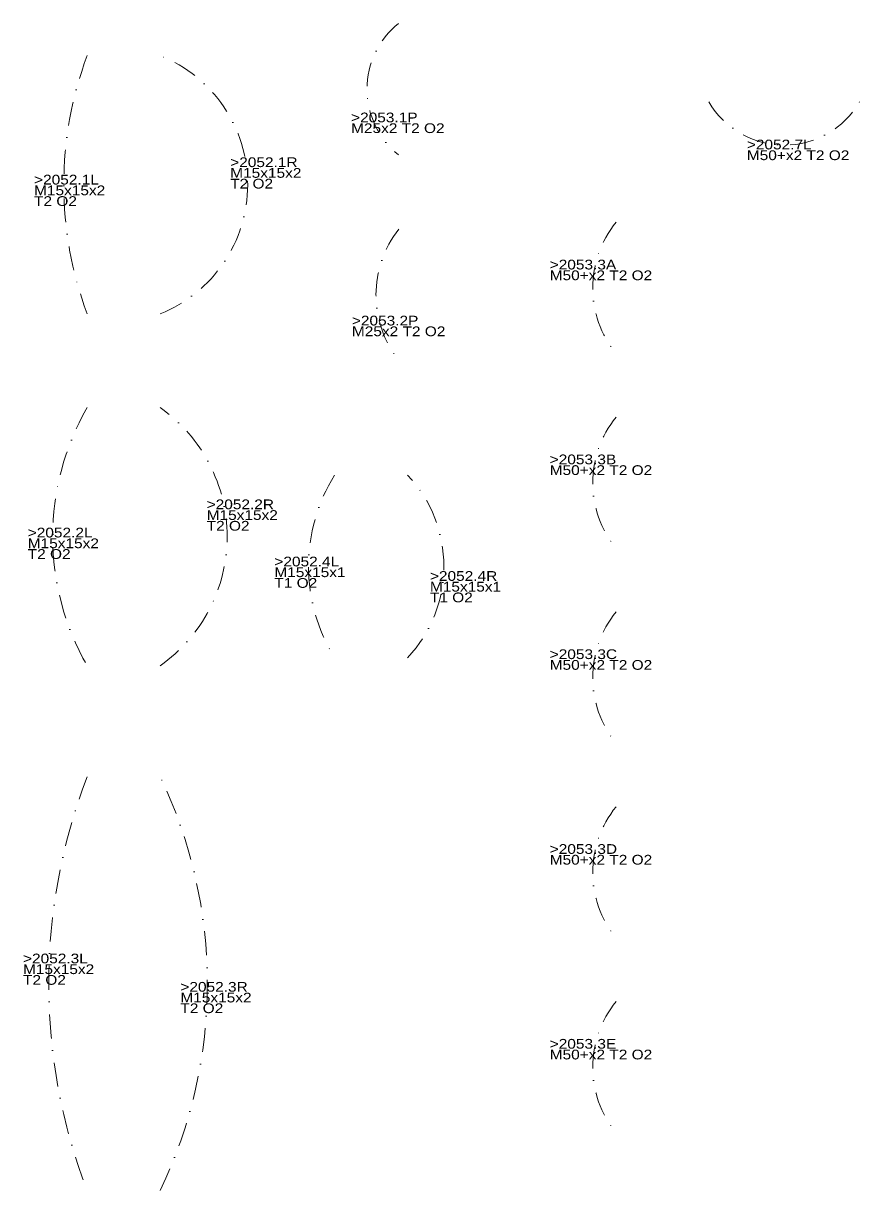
# Model space of a CAD drawing. Extents: x -185 to 209, y 1 to 296.
# Drawn here: x -184.5 to -12.7, y 34.7 to 274.4 of the extents above; entities that cross this region are included whole.
import ezdxf

# ---------------------------------------------------------------- set-up
doc = ezdxf.new("R2010")
doc.units = 0
doc.header["$LTSCALE"] = 9.859317
doc.linetypes.add('DASHDOT', pattern=[1, 0.5, -0.25, 0, -0.25])
for name, color, linetype, lineweight in [('2052___ SCHLOSS MIT DORN L', 230, 'CONTINUOUS', 13), ('2052___ SCHLOSS MIT DORN R', 230, 'CONTINUOUS', 13), ('2053___ SCHLÜSSEL MIT DORN', 230, 'CONTINUOUS', 13)]:
    doc.layers.add(name, color=color, linetype=linetype, lineweight=lineweight)
doc.styles.add('Arial', font='arial.ttf')

msp = doc.modelspace()

# ---------------------------------------------------------------- linework, layer by layer
at = {"layer": '2052___ SCHLOSS MIT DORN L', "linetype": 'DASHDOT'}
for centre, radius, start, end in [((-100.49, 241.22), 75.69, 159.5062, 200.4938), ((-28.18, 267.3), 17.95, 210.2807, 329.7193), ((-46.14, 220.01), 21.37, 140.8254, 219.1746), ((-125.25, 168.95), 53.21, 150.1307, 209.8693), ((-46.14, 180.01), 21.37, 140.8254, 219.1746), ((-90.32, 162.85), 35.59, 148.215, 211.785), ((-46.14, 140.01), 21.37, 140.8254, 219.1746), ((-60.92, 77.17), 118.36, 158.9565, 201.0435), ((-46.14, 100.01), 21.37, 140.8254, 219.1746), ((-46.14, 60.01), 21.37, 140.8254, 219.1746)]:
    msp.add_arc(centre, radius, start, end, dxfattribs=at)
at = {"layer": '2052___ SCHLOSS MIT DORN R', "linetype": 'DASHDOT'}
for centre, radius, start, end in [((-166.93, 241.22), 28.52, 291.6911, 428.3089), ((-175.03, 168.95), 32.4, 305.1198, 414.8802), ((-125.37, 162.85), 27.27, 316.565, 403.435), ((-244.78, 77.17), 98.08, 334.3211, 385.6789)]:
    msp.add_arc(centre, radius, start, end, dxfattribs=at)
at = {"layer": '2053___ SCHLÜSSEL MIT DORN', "linetype": 'DASHDOT'}
for centre, radius, start, end in [((-96.58, 260.85), 17.32, 128.7973, 231.2027), ((-90.38, 218.62), 21.67, 141.4605, 218.5395)]:
    msp.add_arc(centre, radius, start, end, dxfattribs=at)

# ---------------------------------------------------------------- texts
at = {"layer": '2052___ SCHLOSS MIT DORN L', "char_height": 2, "line_spacing_factor": 0.66, "style": 'Arial'}
for s, insert, attachment_point in [('\\W1.135145;>2052.7L\\PM50+x2 T2 O2', (-35.86, 250.47), 1), ('\\W1.135145;>2052.1L\\PM15x15x2\\PT2 O2', (-182.3, 236.83), 7), ('\\W1.135110;>2053.3A\\PM50+x2 T2 O2', (-76.36, 221.59), 7), ('\\W1.135110;>2053.3B\\PM50+x2 T2 O2', (-76.36, 181.59), 7), ('\\W1.135145;>2052.2L\\PM15x15x2\\PT2 O2', (-183.6, 164.36), 7), ('\\W1.135145;>2052.4L\\PM15x15x1\\PT1 O2', (-132.93, 158.42), 7), ('\\W1.135111;>2053.3C\\PM50+x2 T2 O2', (-76.36, 141.59), 7), ('\\W1.135111;>2053.3D\\PM50+x2 T2 O2', (-76.36, 101.59), 7), ('\\W1.135145;>2052.3L\\PM15x15x2\\PT2 O2', (-184.57, 76.91), 7), ('\\W1.135110;>2053.3E\\PM50+x2 T2 O2', (-76.36, 61.59), 7)]:
    msp.add_mtext(s, dxfattribs=dict(at, insert=insert, attachment_point=attachment_point))
at = {"layer": '2052___ SCHLOSS MIT DORN R', "char_height": 2, "attachment_point": 7, "line_spacing_factor": 0.66, "style": 'Arial'}
for s, insert in [('\\W1.135110;>2052.1R\\PM15x15x2\\PT2 O2', (-142, 240.41)), ('\\W1.135110;>2052.2R\\PM15x15x2\\PT2 O2', (-146.84, 170.16)), ('\\W1.135110;>2052.4R\\PM15x15x1\\PT1 O2', (-100.97, 155.45)), ('\\W1.135110;>2052.3R\\PM15x15x2\\PT2 O2', (-152.24, 71.09))]:
    msp.add_mtext(s, dxfattribs=dict(at, insert=insert))
at = {"layer": '2053___ SCHLÜSSEL MIT DORN', "char_height": 2, "attachment_point": 7, "line_spacing_factor": 0.66, "style": 'Arial'}
for s, insert in [('\\W1.135110;>2053.1P\\PM25x2 T2 O2', (-117.17, 251.8)), ('\\W1.135110;>2053.2P\\PM25x2 T2 O2', (-117, 210.09))]:
    msp.add_mtext(s, dxfattribs=dict(at, insert=insert))

doc.saveas('drawing.dxf')
